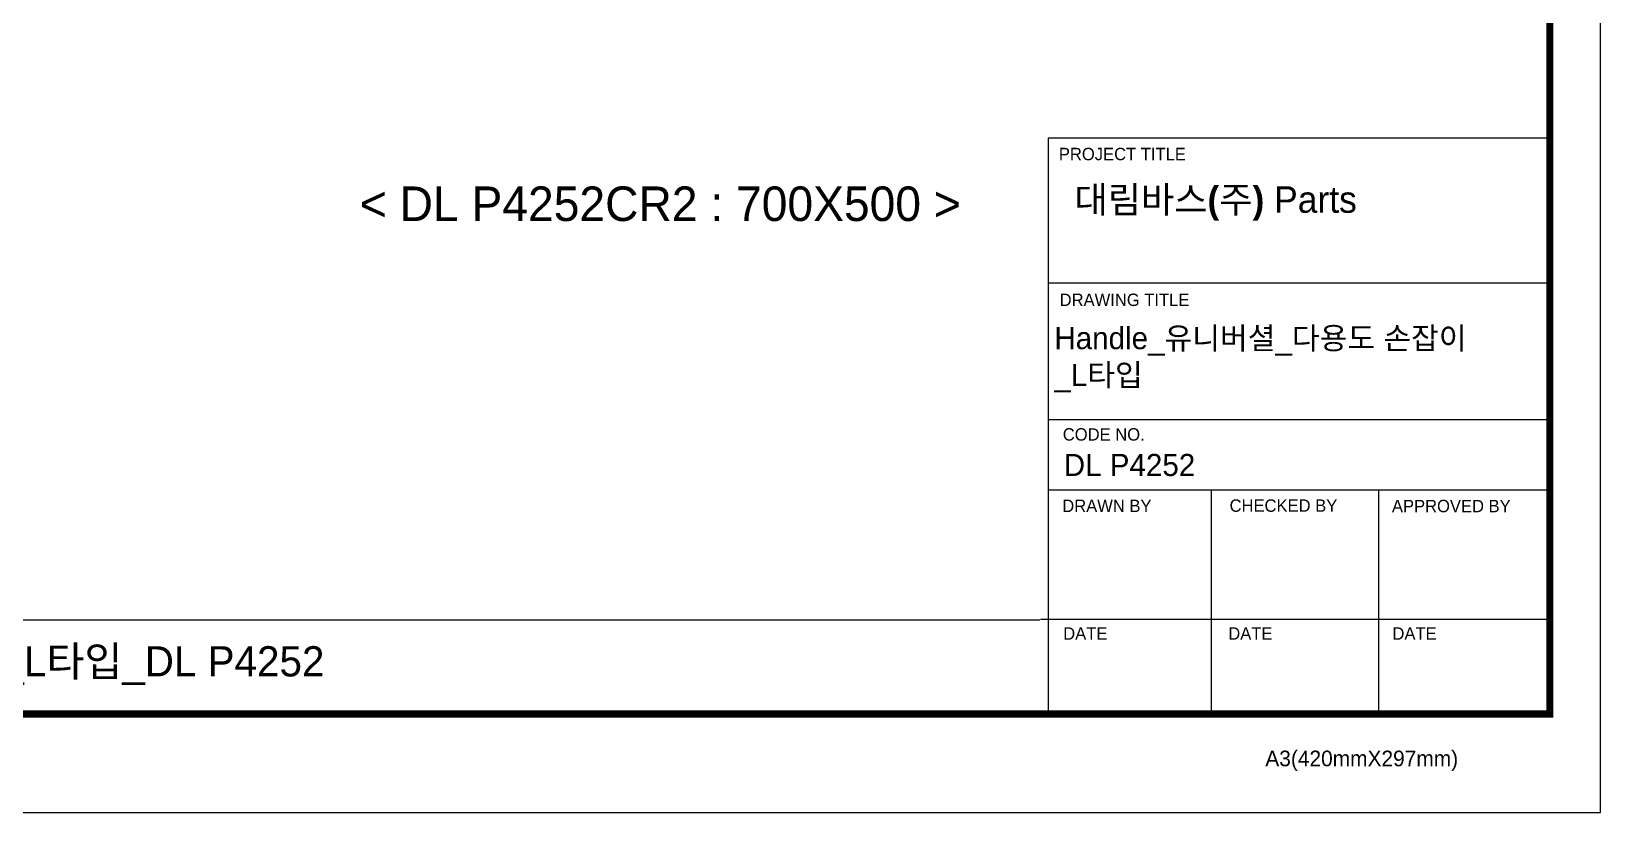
# Model space of a CAD drawing. Extents: x 0 to 3611, y 0 to 2646.
# Drawn here: x 1805 to 3611, y 0 to 899 of the extents above; entities that cross this region are included whole.
import ezdxf

# ---------------------------------------------------------------- set-up
doc = ezdxf.new("R2010")
doc.units = 0
doc.header["$LTSCALE"] = 10
doc.header["$MEASUREMENT"] = 0
doc.layers.get('0').update_dxf_attribs({"linetype": 'CONTINUOUS'})
doc.styles.add('Daelim Dimension', font='')
doc.styles.get('Daelim Dimension').set_extended_font_data('나눔고딕')

msp = doc.modelspace()

# ---------------------------------------------------------------- linework, layer by layer
at = {"color": 5, "ltscale": 40}
for p, q in [((3552.5, 775.6), (2975.4, 775.6)), ((3552.5, 608.8), (2975.4, 608.8)), ((3552.5, 608.8), (2975.4, 608.8)), ((3552.5, 451.8), (2975.4, 451.8)), ((3552.5, 451.8), (2975.4, 451.8)), ((3552.5, 370.9), (2975.4, 370.9)), ((3552.5, 370.9), (2975.4, 370.9)), ((3162.8, 370.9), (3162.8, 113.3)), ((3355.2, 370.9), (3355.2, 113.3)), ((3552.5, 222.1), (2966.3, 222.1)), ((3552.5, 222.1), (2979.9, 222.1)), ((3552.5, 113.3), (3057.9, 113.3))]:
    msp.add_line(p, q, dxfattribs=at)
at = {"color": 5, "ltscale": 0.5}
msp.add_line((2975.4, 775.6), (2975.4, 109.8), dxfattribs=at)
at = {"color": 5}
msp.add_line((58.1, 221.7), (2965.6, 221.7), dxfattribs=at)
at = {"ltscale": 0.5}
msp.add_lwpolyline([(0, 0), (3610.9, 0), (3610.9, 2645.8), (0, 2645.8)], close=True, dxfattribs=at)
at = {"color": 5, "linetype": 'ByBlock', "lineweight": 200, "const_width": 8.32}
msp.add_lwpolyline([(58.1, 113.3), (3552.5, 113.3), (3552.5, 2584.3), (58.1, 2584.3)], close=True, dxfattribs=at)

# ---------------------------------------------------------------- texts
at = {"color": 5, "ltscale": 40, "style": 'Daelim Dimension'}
for s, height, p in [('PROJECT TITLE', 14.249, (2987.6, 750.4)), ('DRAWING TITLE', 14.249, (2988.5, 582.7)), ('CODE NO.', 14.25, (2992.1, 427.9)), ('DRAWN BY', 14.25, (2991.5, 345.7)), ('CHECKED BY', 14.25, (3184, 346)), ('APPROVED BY', 14.249, (3370.8, 345.5)), ('DATE', 14.25, (2992.6, 198.9)), ('DATE', 14.25, (3182.5, 198.9)), ('DATE', 14.25, (3371.4, 198.9)), ('A3(420mmX297mm)', 17.984, (3225.1, 53.3))]:
    msp.add_text(s, height=height, dxfattribs=at).set_placement(p)
at = {"attachment_point": 1, "style": 'Daelim Dimension'}
for s, insert, char_height, width in [('{\\fPretendard Variable SemiBold|b0|i0|c129|p2;\\C7;대림바스(주)} Parts', (3005.6, 720.4), 30.473, 489.769), ('Handle_유니버셜_다용도 손잡이\\P_L타입', (2982.4, 558.5), 25.439, 592.575), ('DL P4252', (2993.2, 412.6), 25.44, 428.116)]:
    msp.add_mtext(s, dxfattribs=dict(at, insert=insert, char_height=char_height, width=width))
at = {"color": 2, "attachment_point": 1, "style": 'Daelim Dimension'}
for s, insert, char_height, width in [('< DL P4252CR2 : 700X500 >', (2183.3, 720.2), 39.749, 886.195), ('{\\fPretendard Variable SemiBold|b0|i0|c129|p2;대림바스(주)}_Parts _Handle_유니버셜_다용도 손잡이_L타입_DL P4252', (701.1, 191.4), 34.752, 2055.62)]:
    msp.add_mtext(s, dxfattribs=dict(at, insert=insert, char_height=char_height, width=width))

doc.saveas('drawing.dxf')
